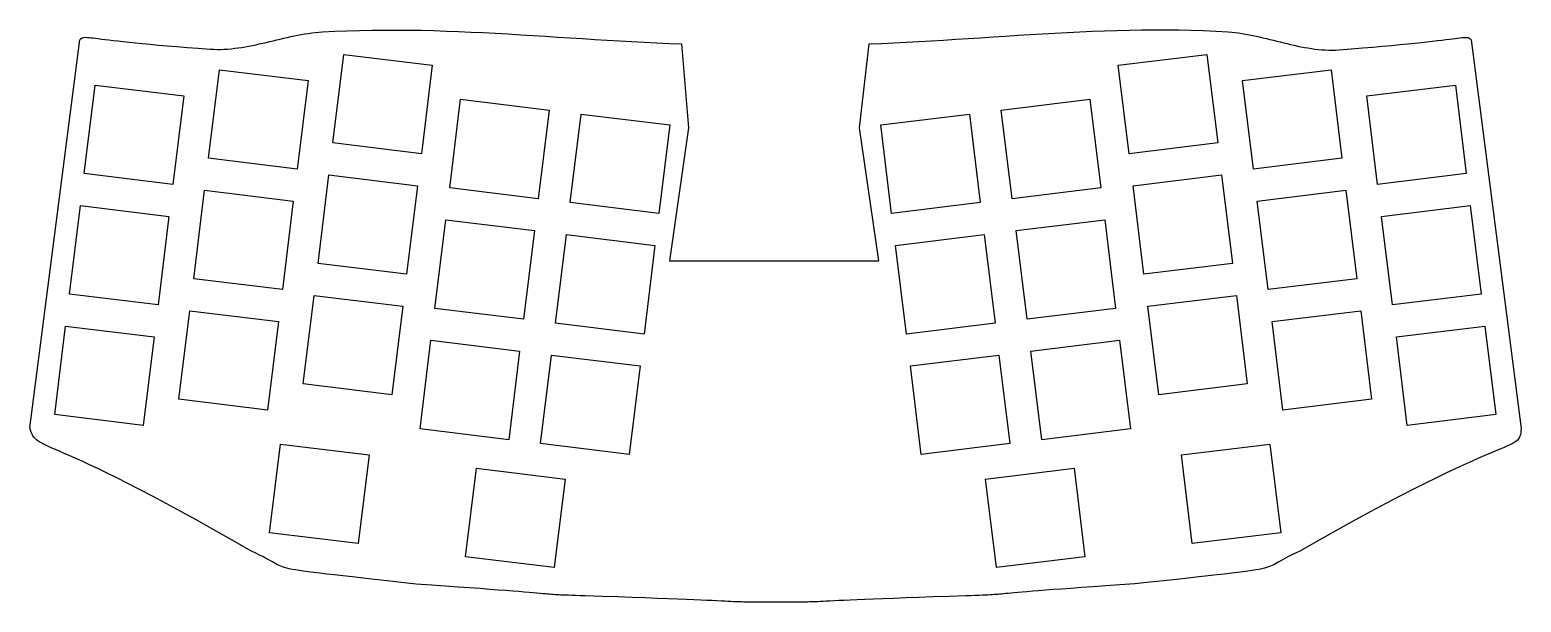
# Model space of a CAD drawing. Extents: x 0 to 234, y 0 to 90.
import ezdxf

# ---------------------------------------------------------------- set-up
doc = ezdxf.new("R2010")
doc.units = 0
doc.layers.add('Plate_Outlines', color=7, linetype='CONTINUOUS')

msp = doc.modelspace()

# ---------------------------------------------------------------- linework, layer by layer
at = {"layer": 'Plate_Outlines', "color": 3}
for points in [[(28.385605, 86.892244), (28.939325, 86.864304), (29.493045, 86.851604), (30.046765, 86.854144), (30.600486, 86.874464), (31.151666, 86.907484), (31.702846, 86.955744), (32.254026, 87.016704), (32.802666, 87.087824), (33.353846, 87.169104), (33.902486, 87.263084), (34.451127, 87.362144), (34.999767, 87.468824), (35.548407, 87.583124), (36.097047, 87.702504), (36.645687, 87.826964), (37.191787, 87.953964), (37.740427, 88.080964), (38.289068, 88.213044), (38.837708, 88.342584), (39.386348, 88.472124), (39.934988, 88.601664), (40.483628, 88.726124), (41.032268, 88.848044), (41.583448, 88.962344), (42.132089, 89.074105), (42.683269, 89.178245), (43.234449, 89.272225), (43.788169, 89.358585), (44.339349, 89.434785), (44.893069, 89.500825), (45.44933, 89.554165), (46.00559, 89.592265), (47.94361, 89.696405), (49.884171, 89.777685), (51.824731, 89.836105), (53.762752, 89.874205), (55.703312, 89.891985), (57.643873, 89.891985), (59.584433, 89.874205), (61.527534, 89.841185), (63.468094, 89.792925), (65.408655, 89.731965), (67.349215, 89.660845), (69.292316, 89.577025), (71.232876, 89.483045), (73.175977, 89.381445), (75.116537, 89.272225), (77.059638, 89.157925), (79.002738, 89.038545), (80.943299, 88.916624), (82.886399, 88.792164), (84.8295, 88.665164), (86.772601, 88.540704), (88.713161, 88.416244), (90.656262, 88.296864), (92.599362, 88.180024), (94.542463, 88.068264), (96.485563, 87.964124), (98.426124, 87.865064), (100.369224, 87.778704), (102.312325, 87.699964), (103.428025, 74.517244)], [(130.253032, 74.517244), (131.748393, 87.702505), (133.691493, 87.781245), (135.634594, 87.870145), (137.575154, 87.969205), (139.518255, 88.078425), (141.461355, 88.190185), (143.404456, 88.309565), (145.347556, 88.434025), (147.290657, 88.558485), (149.231217, 88.688025), (151.174318, 88.815025), (153.117418, 88.942025), (155.060519, 89.066486), (157.001079, 89.188406), (158.94418, 89.305246), (160.88474, 89.414466), (162.827841, 89.518606), (164.768401, 89.612586), (166.711502, 89.696406), (168.652062, 89.770066), (170.592623, 89.828486), (172.535723, 89.876746), (174.476284, 89.907226), (176.416844, 89.922466), (178.357405, 89.917386), (180.295425, 89.897066), (182.235986, 89.853886), (184.176547, 89.790386), (186.114567, 89.704026), (188.055128, 89.592266)], [(188.055128, 89.592265), (188.603768, 89.551625), (189.152408, 89.495745), (189.698508, 89.427165), (190.247148, 89.348425), (190.790708, 89.256985), (191.336808, 89.157925), (191.880369, 89.051245), (192.426469, 88.934404), (192.967489, 88.815024), (193.511049, 88.688024), (194.054609, 88.558484), (194.595629, 88.423864), (195.136649, 88.289244), (195.67767, 88.152084), (196.22123, 88.017464), (196.76225, 87.882844), (197.30327, 87.750764), (197.84429, 87.623764), (198.38531, 87.499304), (198.92633, 87.379924), (199.469891, 87.268164), (200.010911, 87.164024), (200.554471, 87.070044), (201.098031, 86.983684), (201.641591, 86.910024), (202.185151, 86.846524), (202.728711, 86.798264), (203.274812, 86.762704), (203.820912, 86.742384), (204.369552, 86.739844), (204.915652, 86.752544), (205.464292, 86.783024)], [(0.125557, 27.453688), (7.9767, 88.342584)], [(7.9767, 88.342584), (8.12402, 88.507684), (8.345, 88.672784), (8.53804, 88.728664), (8.80982, 88.746444), (9.19082, 88.728664), (9.43466, 88.705804), (9.71914, 88.675324), (10.0468, 88.637224), (10.42272, 88.591504), (10.85452, 88.538164), (11.33966, 88.477204), (11.888301, 88.408624), (12.502981, 88.334964), (13.188781, 88.253684), (13.945701, 88.167324), (14.783901, 88.073344), (15.703382, 87.976824), (16.709222, 87.872684), (17.803962, 87.763464), (18.997762, 87.651704), (20.288083, 87.534864), (21.682543, 87.412944), (23.186224, 87.288484), (24.801664, 87.158944), (26.531404, 87.026864), (28.385605, 86.892244)], [(205.464292, 86.783024), (207.343893, 86.927804), (209.099033, 87.070044), (210.734794, 87.207204), (212.258794, 87.339284), (213.673574, 87.468824), (214.981675, 87.593284), (216.190715, 87.712664), (217.303235, 87.826964), (218.324316, 87.936184), (219.253956, 88.037784), (220.102316, 88.136844), (220.871936, 88.225744), (221.565356, 88.312104), (222.187657, 88.388304), (222.743917, 88.459424), (223.239217, 88.522924), (223.676097, 88.581344), (224.057097, 88.629604), (224.389837, 88.667704), (224.676857, 88.700724), (224.923237, 88.723584), (225.134057, 88.738824), (225.461718, 88.741364), (225.692858, 88.705804), (225.936698, 88.573724), (226.078938, 88.431484), (226.155138, 88.342584)], [(226.155138, 88.342585), (234.00374, 27.354629)], [(103.428025, 74.517244), (100.428024, 53.692238), (133.253033, 53.692238), (130.253032, 74.517244)], [(34.895627, 8.093803), (31.847626, 9.848943), (28.990125, 11.472004), (26.318044, 12.968064), (23.823764, 14.342205), (21.502203, 15.599505), (19.343203, 16.750125), (17.344222, 17.796606), (15.495102, 18.744026), (13.793301, 19.600006), (12.231201, 20.369626), (10.80118, 21.060506), (9.49816, 21.675187), (8.31452, 22.221287), (7.245179, 22.706427), (6.282519, 23.135687), (5.421459, 23.511607), (4.654379, 23.844347), (3.976198, 24.138987), (3.376758, 24.398067), (2.856058, 24.631747), (2.401398, 24.842567), (2.010238, 25.040687), (1.674958, 25.228647), (1.390478, 25.411528), (1.149178, 25.596948), (0.943438, 25.789988), (0.768178, 25.998268), (0.615778, 26.224328), (0.483698, 26.478328), (0.361777, 26.762808), (0.242397, 27.085388), (0.125557, 27.453688)], [(234.00368, 27.354628), (233.97318, 26.988868), (233.93508, 26.671368), (233.87918, 26.389428), (233.80554, 26.137968), (233.70652, 25.914448), (233.57448, 25.711248), (233.4043, 25.520748), (233.1884, 25.337868), (232.924239, 25.160067), (232.604199, 24.977187), (232.220659, 24.784147), (231.768539, 24.575867), (231.245299, 24.347267), (230.640779, 24.090727), (229.949899, 23.801167), (229.167578, 23.473507), (228.286198, 23.100127), (227.303218, 22.675947), (226.208478, 22.193347), (224.999437, 21.649787), (223.665937, 21.037646), (222.207977, 20.351846), (220.615396, 19.584766), (218.883116, 18.731326), (217.003515, 17.786446), (214.974055, 16.742505), (212.787114, 15.596965), (210.435074, 14.339665), (207.915393, 12.965524), (205.217912, 11.472004), (202.340091, 9.848943), (199.274311, 8.093803)], [(60.722354, 2.952962), (58.360153, 3.214582), (56.188452, 3.455882), (54.199632, 3.674322), (52.383531, 3.874982), (50.732531, 4.057862), (49.236471, 4.222962), (47.88773, 4.372822), (46.67361, 4.512522), (45.58903, 4.639522), (44.623829, 4.756362), (43.767849, 4.865582), (43.010929, 4.967182), (42.347989, 5.063702), (41.763789, 5.157682), (41.255788, 5.249122), (40.808748, 5.340562), (40.420128, 5.434542), (40.074688, 5.531062), (39.764808, 5.632662), (39.482868, 5.739342), (39.218708, 5.853642), (38.964708, 5.978102), (38.708168, 6.112722), (38.444008, 6.262582), (38.162068, 6.422602), (37.852187, 6.602943), (37.504207, 6.795983), (37.110507, 7.011883), (36.660927, 7.248103), (36.150387, 7.504643), (35.563647, 7.786583), (34.895627, 8.093923)], [(199.274311, 8.093683), (198.60629, 7.786343), (198.01701, 7.506943), (197.50393, 7.250403), (197.05435, 7.016723), (196.66065, 6.800823), (196.31267, 6.607783), (196.00279, 6.429982), (195.71831, 6.267422), (195.45415, 6.120102), (195.200149, 5.982942), (194.943609, 5.861022), (194.681989, 5.744182), (194.400049, 5.637502), (194.090169, 5.535902), (193.744729, 5.439382), (193.353569, 5.347942), (192.909069, 5.253962), (192.398529, 5.162522), (191.816869, 5.068542), (191.151388, 4.972022), (190.397008, 4.867882), (189.538488, 4.758662), (188.573288, 4.641822), (187.488707, 4.514822), (186.274587, 4.377662), (184.923307, 4.225262), (183.427246, 4.060162), (181.773706, 3.877282), (179.957605, 3.679162), (177.966245, 3.458182), (175.792004, 3.219422), (173.424724, 2.957802)], [(87.196781, 1.093562), (86.42208, 1.118962), (85.74136, 1.141822), (85.14446, 1.162142), (84.62122, 1.179922), (84.16148, 1.197702), (83.75762, 1.212942), (83.39694, 1.228182), (83.07436, 1.243422), (82.774639, 1.261202), (82.492699, 1.278982), (82.215839, 1.296762), (81.936439, 1.319622), (81.644339, 1.342482), (81.329379, 1.370422), (80.981399, 1.400902), (80.590239, 1.433922), (80.148279, 1.474562), (79.645359, 1.517742), (79.071318, 1.568542), (78.415998, 1.624422), (77.669238, 1.685382), (76.823418, 1.756502), (75.865838, 1.832702), (74.791417, 1.919062), (73.587457, 2.013042), (72.243797, 2.114642), (70.750276, 2.228942), (69.101816, 2.350862), (67.283175, 2.482942), (65.286735, 2.627722), (63.102334, 2.785203), (60.722354, 2.952843)], [(173.424724, 2.957802), (171.049823, 2.800322), (168.873042, 2.653001), (166.879142, 2.515841), (165.065581, 2.391381), (163.417121, 2.274541), (161.926141, 2.165321), (160.58502, 2.066261), (159.38106, 1.974821), (158.30664, 1.891001), (157.349059, 1.814801), (156.503239, 1.743681), (155.756479, 1.682721), (155.101159, 1.624301), (154.524579, 1.573501), (154.019118, 1.525241), (153.574618, 1.484601), (153.183458, 1.446501), (152.832938, 1.410941), (152.515438, 1.380461), (152.218258, 1.352521), (151.936318, 1.327121), (151.656918, 1.304261), (151.372438, 1.283941), (151.072718, 1.263621), (150.745058, 1.243301), (150.384377, 1.222981), (149.977977, 1.205201), (149.515697, 1.184881), (148.992457, 1.164561), (148.393017, 1.141701), (147.712297, 1.118841), (146.937597, 1.093441)], [(117.064649, 0.100541), (116.188348, 0.100541), (115.416188, 0.100541), (114.738008, 0.100541), (114.146188, 0.103041), (113.625488, 0.103041), (113.168288, 0.105541), (112.761887, 0.110641), (112.393587, 0.115701), (112.055767, 0.120761), (111.738267, 0.130901), (111.425847, 0.141061), (111.110887, 0.151221), (110.780687, 0.166461), (110.425087, 0.181701), (110.033927, 0.202021), (109.594507, 0.224881), (109.096666, 0.247741), (108.530246, 0.275681), (107.882546, 0.308701), (107.145946, 0.341721), (106.305206, 0.379821), (105.352705, 0.423001), (104.275745, 0.468721), (103.061625, 0.519521), (101.705265, 0.572861), (100.188884, 0.631281), (98.507404, 0.694781), (96.645583, 0.765901), (94.595803, 0.839561), (92.342822, 0.918301), (89.881561, 1.002121), (87.196781, 1.093561)], [(146.937597, 1.093441), (144.250276, 1.002001), (141.789015, 0.918181), (139.536035, 0.839441), (137.486254, 0.765781), (135.624434, 0.694661), (133.942953, 0.631161), (132.426573, 0.572741), (131.070212, 0.519401), (129.856092, 0.468601), (128.779132, 0.422881), (127.826631, 0.379701), (126.985891, 0.341601), (126.249291, 0.308581), (125.601591, 0.275561), (125.035171, 0.247621), (124.537331, 0.224761), (124.09791, 0.201901), (123.70675, 0.181581), (123.35115, 0.166341), (123.02095, 0.151101), (122.70599, 0.140941), (122.39357, 0.130781), (122.07607, 0.120621), (121.73825, 0.115541), (121.36995, 0.110481), (120.96355, 0.105421), (120.50635, 0.102921), (119.985649, 0.102921), (119.393829, 0.100421), (118.715649, 0.100421), (117.943489, 0.100421), (117.064649, 0.100421)]]:
    msp.add_lwpolyline(points, dxfattribs=at)
for points in [[(49.350771, 86.066745), (63.247114, 84.359864), (61.540234, 70.463521), (47.64389, 72.170401)], [(170.808523, 84.359864), (184.704867, 86.064205), (186.409207, 72.170401), (172.515403, 70.463521)], [(29.858805, 83.661364), (43.755149, 81.954484), (42.048269, 68.05814), (28.151925, 69.76502)], [(190.297948, 81.954484), (204.194292, 83.658824), (205.898632, 69.76502), (192.004829, 68.05814)], [(10.37192, 81.255983), (24.268264, 79.549103), (22.561383, 65.652759), (8.66504, 67.35964)], [(209.784833, 79.549103), (223.681177, 81.253443), (225.385517, 67.35964), (211.491714, 65.652759)], [(67.676875, 79.018243), (81.573219, 77.311362), (79.866339, 63.415019), (65.969995, 65.121899)], [(152.479878, 77.313902), (166.376222, 79.018243), (168.080562, 65.124439), (154.186759, 63.417559)], [(86.58464, 76.696682), (100.480984, 74.989802), (98.774104, 61.093458), (84.87776, 62.800339)], [(133.572113, 74.992342), (147.468457, 76.696682), (149.172797, 62.802879), (135.278993, 61.095998)], [(47.02667, 67.15898), (60.923014, 65.452099), (59.216133, 51.555756), (45.319789, 53.262636)], [(173.130084, 65.452099), (187.026427, 67.15644), (188.730768, 53.262636), (174.836964, 51.555756)], [(27.539785, 64.753599), (41.436128, 63.046719), (39.729248, 49.150375), (25.832904, 50.857255)], [(192.616969, 63.046719), (206.513312, 64.751059), (208.217653, 50.857255), (194.323849, 49.150375)], [(8.05036, 62.348218), (21.946703, 60.641338), (20.239823, 46.744994), (6.343479, 48.451875)], [(212.106394, 60.641338), (226.002738, 62.345678), (227.707078, 48.451875), (213.813274, 46.744994)], [(65.355315, 60.110478), (79.251659, 58.403597), (77.544778, 44.507254), (63.648434, 46.214134)], [(154.801439, 58.403597), (168.697782, 60.107938), (170.402123, 46.214134), (156.508319, 44.507254)], [(84.26308, 57.788917), (98.159424, 56.082037), (96.452543, 42.185693), (82.556199, 43.892573)], [(135.893674, 56.082037), (149.790017, 57.786377), (151.494358, 43.892573), (137.600554, 42.185693)], [(44.707649, 48.251215), (58.603993, 46.544334), (56.897113, 32.64799), (43.000769, 34.354871)], [(175.451644, 46.544334), (189.347988, 48.248675), (191.052328, 34.354871), (177.158525, 32.64799)], [(25.215684, 45.845834), (39.112028, 44.138954), (37.405147, 30.24261), (23.508804, 31.94949)], [(194.938529, 44.141494), (208.834873, 45.845834), (210.539214, 31.95203), (196.64541, 30.24515)], [(5.728799, 43.440453), (19.625143, 41.733573), (17.918262, 27.837229), (4.021918, 29.54411)], [(214.427955, 41.736113), (228.324298, 43.440453), (230.028639, 29.546653), (216.134835, 27.839772)], [(63.033754, 41.202713), (76.930098, 39.495832), (75.223217, 25.599489), (61.326874, 27.306369)], [(157.125539, 39.495832), (171.021883, 41.200173), (172.726223, 27.306369), (158.83242, 25.599489)], [(81.941519, 38.881152), (95.837863, 37.174272), (94.130982, 23.277928), (80.234639, 24.984808)], [(138.215234, 37.174272), (152.111578, 38.878612), (153.815918, 24.984808), (139.922115, 23.277928)], [(39.439688, 24.906068), (53.336032, 23.199188), (51.629151, 9.302844), (37.732807, 11.009725)], [(180.717066, 23.199188), (194.613409, 24.903528), (196.31775, 11.009725), (182.423946, 9.302844)], [(70.166076, 21.134167), (84.06242, 19.427287), (82.355539, 5.530943), (68.459196, 7.237824)], [(149.990677, 19.427289), (163.887021, 21.131629), (165.591362, 7.237826), (151.697558, 5.530945)]]:
    msp.add_lwpolyline(points, close=True, dxfattribs=at)

doc.saveas('drawing.dxf')
